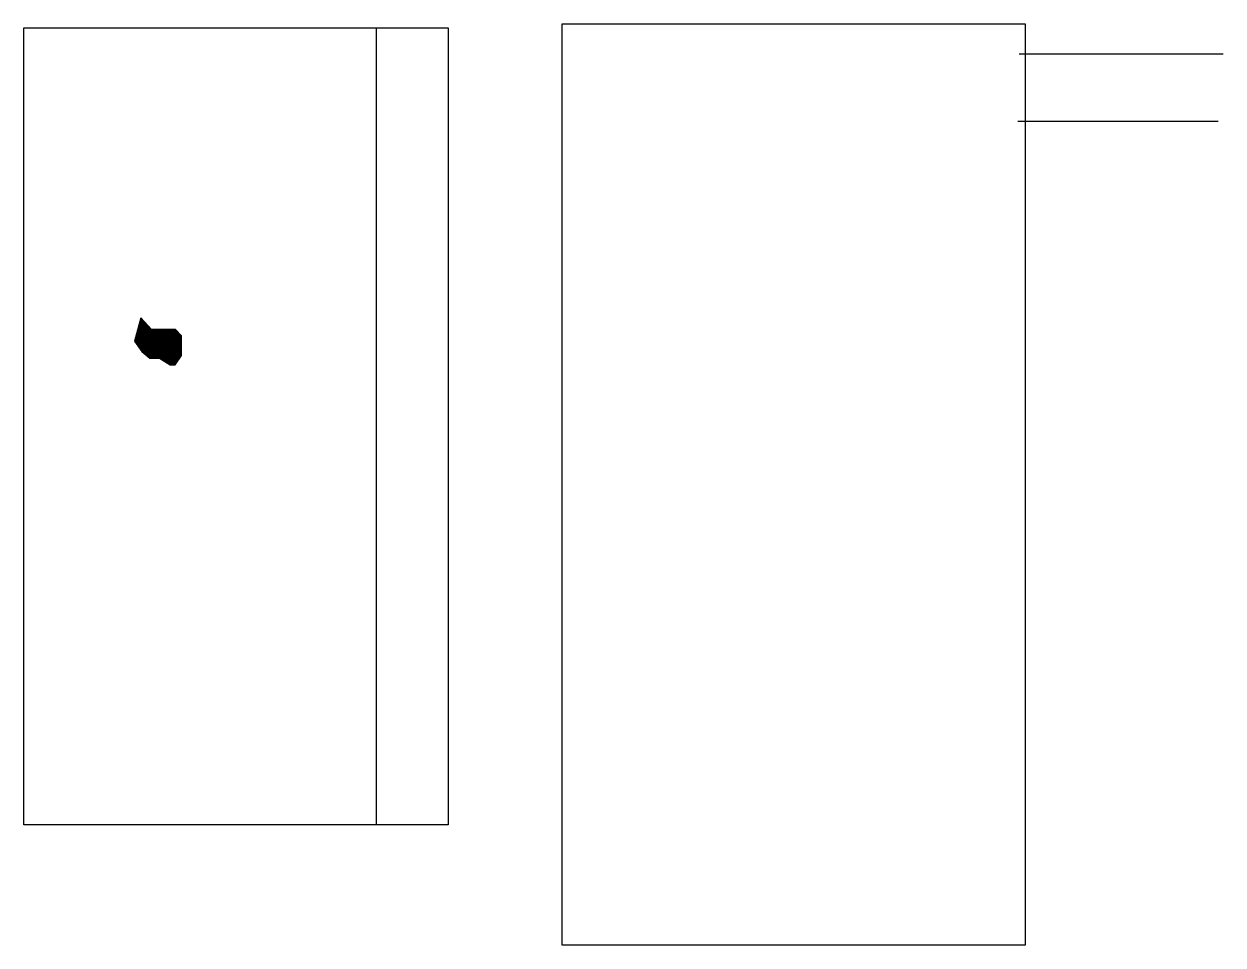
# Model space of a CAD drawing. Header units: millimetres. Extents: x -1 to 12300, y -1929 to 2470.
# Drawn here: x 8515.5 to 8633.9, y 928.3 to 1019.2 of the extents above; entities that cross this region are included whole.
import ezdxf

# ---------------------------------------------------------------- set-up
doc = ezdxf.new("R2010")
doc.units = ezdxf.units.MM
doc.layers.get('0').update_dxf_attribs({"color": 250})
doc.layers.add('viewport', color=241, linetype='Continuous', plot=False)
picture_1 = doc.add_image_def('image1.jpg', size_in_pixel=(1459, 777))
picture_2 = doc.add_image_def('image2.jpg', size_in_pixel=(1392, 700))

msp = doc.modelspace()

# ---------------------------------------------------------------- hatches: boundary and pattern name
h = msp.add_hatch()
h.set_pattern_fill('ANSI31', scale=0.02)
h.set_pattern_definition([(135, (8267.58686, -1846.88831), (-0.0449012806, -0.0449012806), [])])
h.paths.add_polyline_path([(8528.823, 989.076), (8528.071, 989.076), (8527.028, 990.203), (8526.402, 987.906), (8527.111, 986.904), (8527.904, 986.236), (8528.864, 986.236), (8529.908, 985.568), (8530.409, 985.568), (8531.035, 986.487), (8531.035, 987.531), (8531.035, 988.449), (8530.451, 989.076)])

# ---------------------------------------------------------------- linework, layer by layer
for p, q in [((8613.741, 1016.285), (8633.871, 1016.285)), ((8613.612, 1009.618), (8633.395, 1009.618))]:
    msp.add_line(p, q)
msp.add_lwpolyline([(8527.111, 986.904), (8527.904, 986.236), (8528.864, 986.236), (8529.908, 985.568), (8530.409, 985.568), (8531.035, 986.487), (8531.035, 987.531), (8531.035, 988.449), (8530.451, 989.076), (8528.823, 989.076), (8528.071, 989.076), (8527.028, 990.203), (8526.402, 987.906), (8527.111, 986.904)])
at = {"layer": 'viewport'}
msp.add_lwpolyline([(8515.484, 940.177), (8515.484, 1018.826), (8550.267, 1018.826), (8550.267, 940.177)], close=True, dxfattribs=at)

# ---------------------------------------------------------------- pictures from other files: only their frames are drawn
image = msp.add_image(picture_1, insert=(8557.369, 940.177), size_in_units=(78.649, 41.885), rotation=90)
image.dxf.flags = 7
image = msp.add_image(picture_2, insert=(8614.338, 928.31), size_in_units=(90.912, 45.717), rotation=90)
image.dxf.flags = 7

doc.saveas('drawing.dxf')
